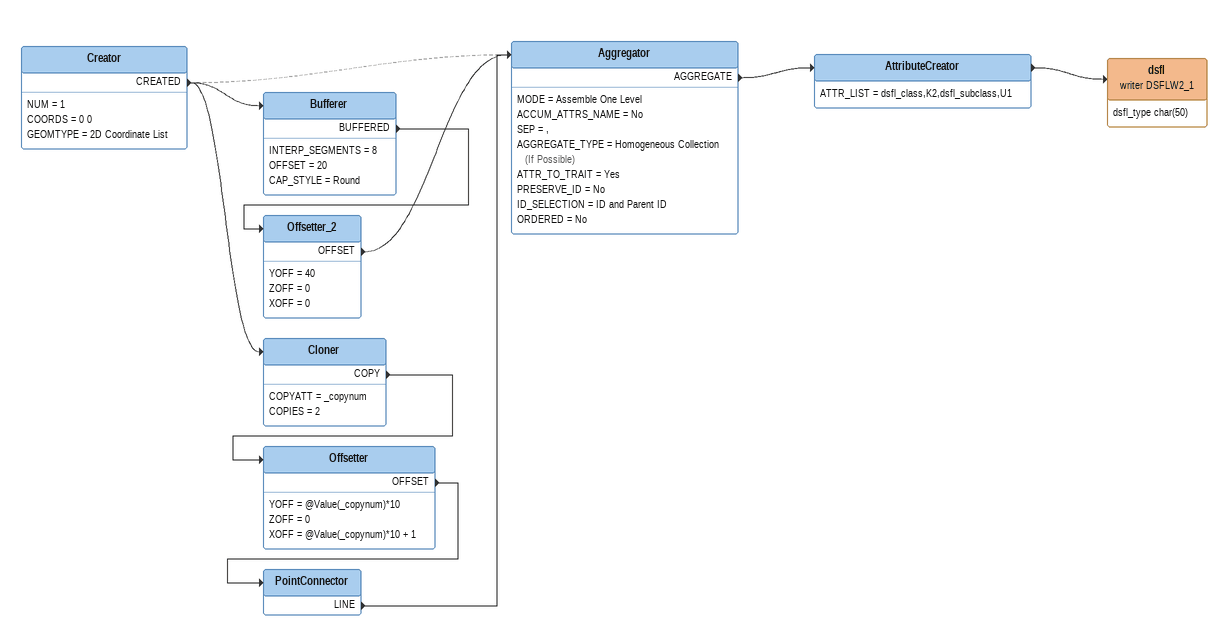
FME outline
Creator
    NUM = 1
    COORDS = 0 0
    GEOMTYPE = 2D Coordinate List
    CREATED -> Aggregator [off]
    CREATED -> Bufferer
    CREATED -> Cloner
Bufferer
    INTERP_SEGMENTS = 8
    OFFSET = 20
    CAP_STYLE = Round
    BUFFERED -> Offsetter_2
Offsetter_2
    YOFF = 40
    ZOFF = 0
    XOFF = 0
    OFFSET -> Aggregator
Cloner
    COPYATT = _copynum
    COPIES = 2
    COPY -> Offsetter
Offsetter
    YOFF = @Value(_copynum)*10
    ZOFF = 0
    XOFF = @Value(_copynum)*10 + 1
    OFFSET -> PointConnector
PointConnector
    LINE -> Aggregator
Aggregator
    MODE = Assemble One Level
    ACCUM_ATTRS_NAME = No
    SEP = ,
    AGGREGATE_TYPE = Homogeneous Collection (If Possible)
    ATTR_TO_TRAIT = Yes
    PRESERVE_ID = No
    ID_SELECTION = ID and Parent ID
    ORDERED = No
    AGGREGATE -> AttributeCreator
AttributeCreator
    ATTR_LIST = dsfl_class,K2,dsfl_subclass,U1
    -> dsfl (writer DSFLW2_1)
dsfl (writer DSFLW2_1)
    attributes: dsfl_type char(50)
